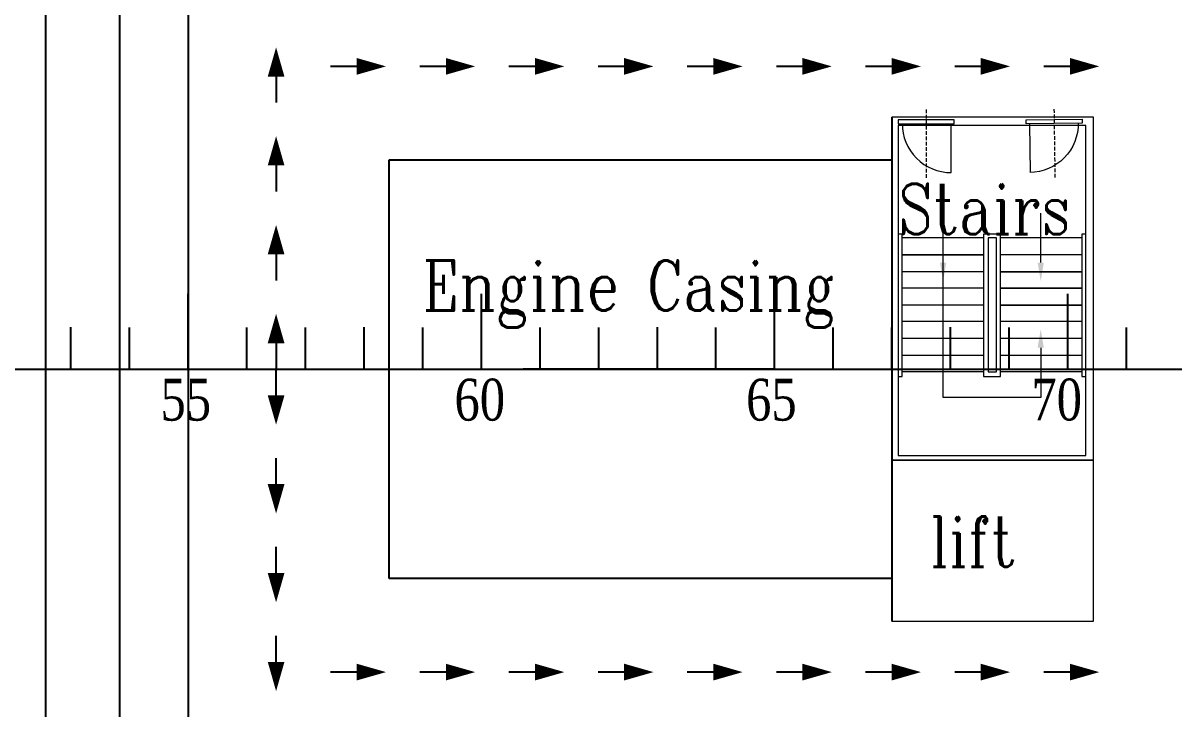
# Model space of a CAD drawing. Header units: millimetres. Extents: x -4 to 3776, y -4 to 4079.
# Drawn here: x 429.4 to 498.1, y 324.3 to 365.3 of the extents above; entities that cross this region are included whole.
import ezdxf
from ezdxf import colors
from ezdxf.entities.mleader import LeaderData, LeaderLine
from ezdxf.math import Vec2, Vec3

# ---------------------------------------------------------------- set-up
doc = ezdxf.new("R2010")
doc.units = ezdxf.units.MM
doc.linetypes.add('ACAD_ISO04W100', pattern=[30, 24, -3, 0, -3])
doc.linetypes.add('PDF_IMPORT', pattern=[1, 0.8, -0.2])
for name, color, linetype in [('BK_kedu', 255, 'Continuous'), ('PDF_0', 7, 'Continuous'), ('PDF_DOOR', 7, 'Continuous'), ('PDF_JOINERWOEK', 7, 'Continuous'), ('PDF_WALL', 7, 'Continuous')]:
    doc.layers.add(name, color=color, linetype=linetype)
doc.layers.add('Sheet$GRID', color=254, linetype='Continuous', true_color=0xbebebe)
doc.layers.add('刻度', color=3, linetype='ACAD_ISO04W100', lineweight=13)
doc.styles.add('ROMANC', font='ROMANC.shx', dxfattribs={"width": 0.8, "bigfont": 'HZDX.shx'})
doc.styles.get("Standard").update_dxf_attribs({"font": 'arial.ttf'})

# ---------------------------------------------------------------- blocks, each defined once
blk = doc.blocks.new('BK_0.7')
at = {"color": 4, "lineweight": 25}
for p, q in [((0, 0), (0, 4.414)), ((17.5, 0), (17.5, 4.5)), ((3.5, 0), (3.5, 2.5)), ((7, 0), (7, 2.5)), ((10.5, 0), (10.5, 2.511)), ((14, 0), (14, 2.5)), ((0, 0), (3.5, 0)), ((3.5, 0), (7, 0)), ((7, 0), (10.5, 0)), ((10.5, 0), (14, 0)), ((14, 0), (17.5, 0))]:
    blk.add_line(p, q, dxfattribs=at)
blk = doc.blocks.new('内部楼梯')
at = {"layer": 'PDF_0', "lineweight": 0}
for points in [[(3611.226, 3567.997), (3611.226, 3570.956)], [(3617.052, 3567.997), (3617.052, 3570.956)], [(3613.63, 3569.477), (3608.775, 3569.477)], [(3617.052, 3562.911), (3617.052, 3559.951), (3611.226, 3559.951), (3611.226, 3569.477)], [(3619.503, 3569.477), (3614.648, 3569.477)], [(3619.503, 3568.459), (3614.648, 3568.459)], [(3613.63, 3567.442), (3608.775, 3567.442)], [(3613.63, 3566.471), (3608.775, 3566.471)], [(3613.63, 3565.454), (3608.775, 3565.454)], [(3613.63, 3564.483), (3608.775, 3564.483)], [(3619.503, 3564.483), (3614.648, 3564.483)], [(3613.63, 3563.466), (3608.775, 3563.466)], [(3619.503, 3563.466), (3614.648, 3563.466)], [(3613.63, 3562.448), (3608.775, 3562.448)], [(3619.503, 3562.448), (3614.648, 3562.448)], [(3613.63, 3561.477), (3608.775, 3561.477)], [(3619.503, 3561.477), (3614.648, 3561.477)]]:
    blk.add_lwpolyline(points, dxfattribs=at)
for points in [[(3608.775, 3561.2), (3608.775, 3569.708), (3608.544, 3569.708), (3608.544, 3561.2)], [(3613.63, 3569.708), (3613.63, 3561.2), (3614.648, 3561.2), (3614.648, 3569.708)], [(3613.908, 3569.477), (3613.908, 3561.477), (3614.417, 3561.477), (3614.417, 3569.477)], [(3619.734, 3561.2), (3619.734, 3569.708), (3619.503, 3569.708), (3619.503, 3561.2)], [(3608.775, 3568.459), (3613.63, 3568.459)], [(3614.648, 3567.442), (3619.503, 3567.442)], [(3614.648, 3566.471), (3619.503, 3566.471)], [(3614.648, 3565.454), (3619.503, 3565.454)]]:
    blk.add_lwpolyline(points, close=True, dxfattribs=at)
at = {"layer": 'PDF_0', "lineweight": 0, "transparency": 33554559}
for points in [[(3611.411, 3567.997), (3611.041, 3567.997), (3611.226, 3566.887)], [(3617.237, 3567.997), (3616.867, 3567.997), (3617.052, 3566.887)], [(3617.237, 3562.911), (3616.867, 3562.911), (3617.052, 3564.02)]]:
    blk.add_solid(points, dxfattribs=at)
at = {"layer": 'PDF_DOOR', "lineweight": 0}
for points in [[(3608.544, 3575.811), (3608.544, 3575.811)], [(3619.734, 3575.811), (3619.734, 3575.811)]]:
    blk.add_lwpolyline(points, dxfattribs=at)
at = {"layer": 'PDF_JOINERWOEK', "lineweight": 0}
blk.add_lwpolyline([(3608.544, 3576.181), (3608.544, 3556.484), (3619.734, 3556.484), (3619.734, 3576.181)], close=True, dxfattribs=at)
blk = doc.blocks.new('men')
at = {"layer": 'PDF_DOOR', "lineweight": 0}
blk.add_lwpolyline([(3722.174, 3595.896), (3722.174, 3593.113), (3722.368, 3593.113), (3722.368, 3595.896)], close=True, dxfattribs=at)
blk.add_lwpolyline([(3722.368, 3595.734), (3724.796, 3595.734)], dxfattribs=at)
at = {"layer": 'PDF_DOOR', "linetype": 'PDF_IMPORT', "lineweight": 0, "ltscale": 0.231192}
blk.add_lwpolyline([(3721.656, 3594.504), (3725.055, 3594.504)], dxfattribs=at)
at = {"layer": 'PDF_DOOR', "lineweight": 0}
blk.add_arc((3722.352, 3595.751), 2.444, 270, 0, dxfattribs=at)
blk = doc.blocks.new('jiantou')
at = {"color": 1, "lineweight": 25}
blk.add_line((3589.241, 3590.602), (3590.797, 3590.602), dxfattribs=at)
blk.add_lwpolyline([(3587.49, 3590.602, 0, 1, 0), (3589.241, 3590.602, 1, 1, 0)], format="xyseb", dxfattribs=at)
blk = doc.blocks.new('*U473')
at = {"color": 4, "lineweight": 25, "xscale": -1}
blk.add_blockref('jiantou', (3589.143, -3590.602), dxfattribs=at)
blk = doc.blocks.new('*U474')
at = {"color": 0, "linetype": 'ByBlock', "lineweight": -2, "transparency": 16777216}
for p in [(0, 0), (5.32, 0), (10.64, 0), (15.96, 0), (21.28, 0), (26.6, 0), (31.92, 0), (37.24, 0), (42.56, 0)]:
    blk.add_blockref('*U473', p, dxfattribs=at)
blk = doc.blocks.new('*U475')
at = {"color": 4, "lineweight": 25, "xscale": -1}
blk.add_blockref('jiantou', (3589.143, -3590.602), dxfattribs=at)
blk = doc.blocks.new('*U476')
at = {"color": 0, "linetype": 'ByBlock', "lineweight": -2, "transparency": 16777216}
for p in [(0, 0), (5.32, 0), (10.64, 0), (15.96, 0), (21.28, 0), (26.6, 0), (31.92, 0), (37.24, 0), (42.56, 0)]:
    blk.add_blockref('*U475', p, dxfattribs=at)

msp = doc.modelspace()

# ---------------------------------------------------------------- linework, layer by layer
at = {"color": 4, "lineweight": 25}
for p, q in [((430.75, 292.102), (430.75, 397.102)), ((439.25, 386.102), (439.25, 303.102)), ((481.25, 359.652), (481.25, 329.551)), ((451.25, 344.602), (451.25, 357.102)), ((451.25, 357.102), (481.25, 357.102)), ((481.25, 357.102), (481.25, 332.102)), ((451.25, 332.102), (451.25, 344.602)), ((474.25, 344.602), (459.25, 344.602)), ((481.25, 332.102), (451.25, 332.102))]:
    msp.add_line(p, q, dxfattribs=at)
at = {"layer": 'PDF_0', "lineweight": 0}
msp.add_lwpolyline([(481.25, 339.169), (481.25, 329.551), (493.272, 329.551), (493.272, 339.169)], close=True, dxfattribs=at)
at = {"layer": 'PDF_WALL', "lineweight": 0}
msp.add_lwpolyline([(481.25, 359.652), (481.25, 339.169), (493.272, 339.169), (493.272, 359.652)], close=True, dxfattribs=at)
at = {"layer": 'Sheet$GRID'}
msp.add_lwpolyline([(435.182, 0.013), (435.182, 608.276)], dxfattribs=at)

# ---------------------------------------------------------------- block references
at = {"color": 4, "lineweight": 25, "xscale": -1}
for name, p, rotation in [('jiantou', (4035.102, 3951.319), 90.00000000003588), ('jiantou', (4035.102, 3946.012), 90.00000000003588), ('jiantou', (4035.102, 3940.706), 90.00000000003588), ('jiantou', (4035.102, 3935.399), 90.00000000003588), ('*U476', (449.408, 326.515), 180.0000000001191)]:
    msp.add_blockref(name, p, dxfattribs=dict(at, rotation=rotation))
at = {"color": 4, "lineweight": 25}
for name, p in [('*U474', (449.408, 362.689)), ('内部楼梯', (-3126.922, -3217.03)), ('BK_0.7', (421.75, 344.602)), ('BK_0.7', (439.25, 344.602)), ('BK_0.7', (456.75, 344.602)), ('BK_0.7', (474.25, 344.602)), ('BK_0.7', (491.75, 344.602))]:
    msp.add_blockref(name, p, dxfattribs=at)
at = {"color": 4, "lineweight": 25, "yscale": 1.2, "zscale": 1.2}
for p, xscale, rotation in [((-3830.112, 4826.1), 1.2, 270), ((4744.362, 4883.267), -1.2, 90.76437234066962)]:
    msp.add_blockref('men', p, dxfattribs=dict(at, xscale=xscale, rotation=rotation))
at = {"color": 4, "lineweight": 25, "rotation": 90.00000000008323}
for p in [(4035.102, -3246.195), (4035.102, -3251.502), (4035.102, -3256.809), (4035.102, -3262.116)]:
    msp.add_blockref('jiantou', p, dxfattribs=at)

# ---------------------------------------------------------------- texts
at = {"color": 4, "lineweight": 25, "char_height": 3, "attachment_point": 1, "style": 'ROMANC'}
for s, insert in [('{\\Fromanc,hzdx|c134;Stairs}', (481.623, 355.678)), ('{\\Fromanc,hzdx|c134;Engine Casing}', (453.25, 351.102)), ('{\\Fromanc,hzdx|c134;lift}', (483.524, 335.808))]:
    msp.add_mtext(s, dxfattribs=dict(at, insert=insert))
at = {"layer": '刻度', "color": 4, "lineweight": 25, "char_height": 2.5, "attachment_point": 1, "style": 'ROMANC'}
for s, insert in [('{\\fTimes New Roman|b0|i0|c0|p18;55}', (437.601, 344.036)), ('{\\fTimes New Roman|b0|i0|c0|p18;60}', (455.144, 344.036)), ('{\\fTimes New Roman|b0|i0|c0|p18;65}', (472.546, 344.036)), ('{\\fTimes New Roman|b0|i0|c0|p18;70}', (489.57, 344.043))]:
    msp.add_mtext_dynamic_manual_height_columns(s, width=3.91495, gutter_width=15, heights=[2.449], dxfattribs=dict(at, insert=insert))

# ---------------------------------------------------------------- leaders
at = {"layer": 'BK_kedu'}
ml = msp.add_multileader_mtext('Standard', dxfattribs=at)
ml.set_content('', color=256)
ml.set_leader_properties()
ml.build(insert=Vec2(0, 0))
ml.multileader.update_dxf_attribs({"text_right_attachment_type": 6, "dogleg_length": 0.36, "arrow_head_size": 0.18})
ctx = ml.context
ctx.base_point, ctx.char_height, ctx.arrow_head_size, ctx.landing_gap_size, ctx.plane_origin = Vec3(3775.999, 4079.328), 0.18, 0.18, 0.09, Vec3(3774.639, 4079.328)
ctx.right_attachment = 6
notes = []
notes.append((ctx, [(0, (0, 0, 0), (0, 0), (1, 0), 1, [])]))
ctx.mtext.insert, ctx.mtext.flow_direction = Vec3(3776.089, 4079.418), 5
for ctx, leaders in notes:
    for number, flags, end, landing, length, lines in leaders:
        leader = LeaderData()
        leader.index, (leader.has_last_leader_line, leader.has_dogleg_vector, leader.attachment_direction) = number, flags
        leader.last_leader_point, leader.dogleg_vector, leader.dogleg_length = Vec3(end), Vec3(landing), length
        for number, points, colour, breaks in lines:
            line = LeaderLine()
            line.index, line.vertices, line.color, line.breaks = number, Vec3.list(points), colors.encode_raw_color(colour), breaks
            leader.lines.append(line)
        ctx.leaders.append(leader)

doc.saveas('drawing.dxf')
